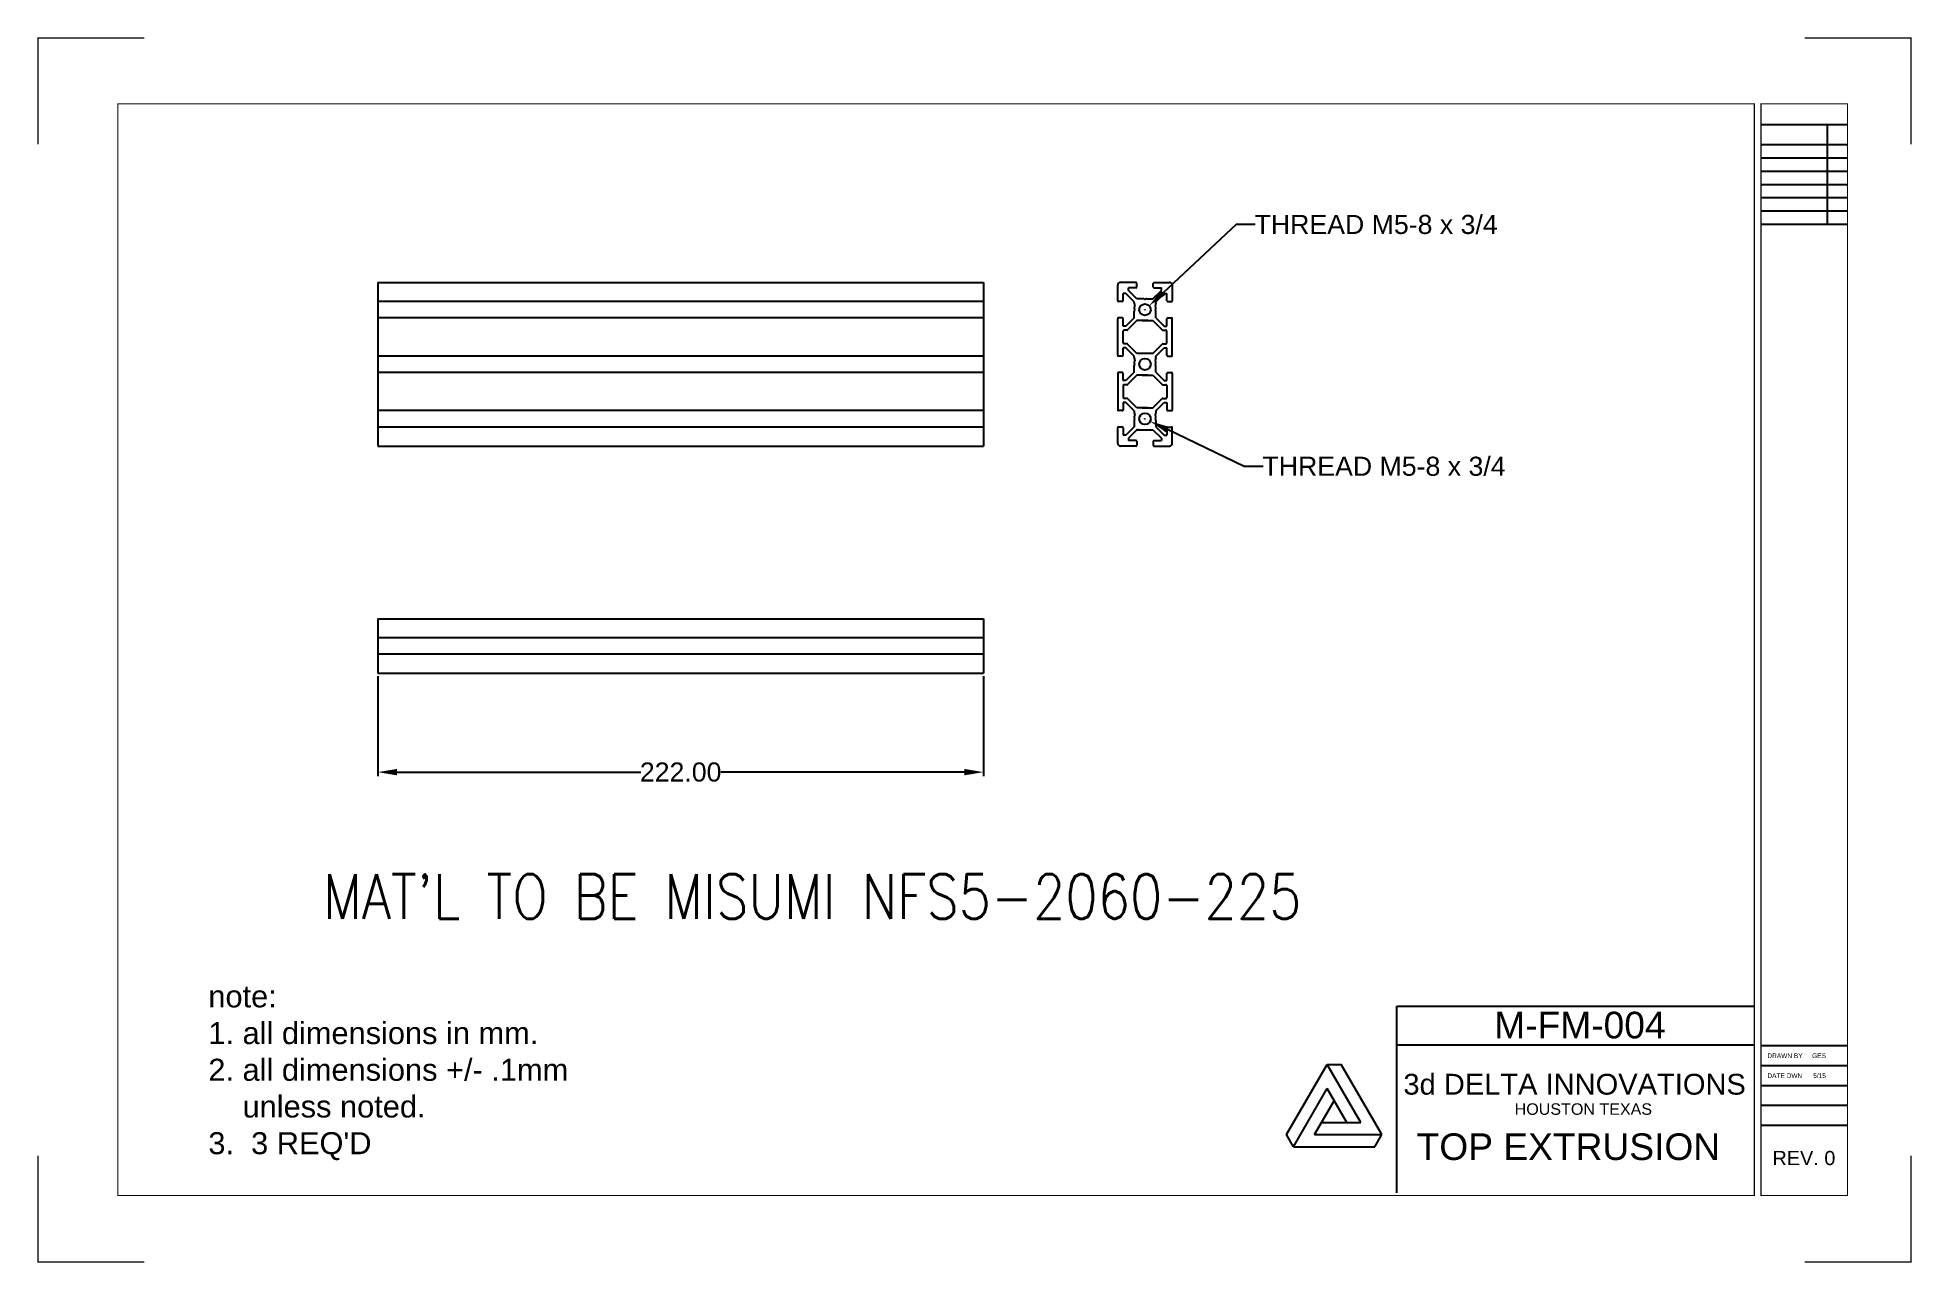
# Model space of a CAD drawing. Header units: inches. Extents: x 81232 to 81919, y 8360 to 8809.
import ezdxf

# ---------------------------------------------------------------- set-up
doc = ezdxf.new("R2010")
doc.units = ezdxf.units.IN
doc.header["$MEASUREMENT"] = 0
doc.layers.add('Title Block', color=7, linetype='Continuous')
doc.styles.add('ROMANS', font='ROMANS.SHX')
doc.styles.get("Standard").update_dxf_attribs({"font": 'arial.ttf'})
doc.dimstyles.get("Standard").update_dxf_attribs({"dimtxt": 0.09, "dimasz": 1, "dimexe": 0.5, "dimexo": 0.5, "dimgap": 0.09, "dimtad": 0, "dimtih": 1, "dimtoh": 1, "dimzin": 0, "dimdsep": 46, "dimtxsty": 'Standard', "dimcen": 0.09, "dimadec": 0, "dimazin": 0, "dimtfac": 1, "dimtofl": 0, "dimtmove": 0, "dimatfit": 3, "dimfxl": 0, "dimtolj": 1, "dimtzin": 0, "dimarcsym": 0})

# ---------------------------------------------------------------- blocks, each defined once
blk = doc.blocks.new('*D9')
at = {"color": 0, "lineweight": -2}
for p, q in [((81357.01, 8575.2), (81357.01, 8538.48)), ((81579.01, 8575.2), (81579.01, 8538.48)), ((81364.01, 8539.98), (81453.35, 8539.98)), ((81572.01, 8539.98), (81482.68, 8539.98))]:
    blk.add_line(p, q, dxfattribs=at)
at = {"color": 0}
for points in [[(81364.01, 8541.14), (81364.01, 8538.81), (81357.01, 8539.98)], [(81572.01, 8541.14), (81572.01, 8538.81), (81579.01, 8539.98)]]:
    blk.add_solid(points, dxfattribs=at)
at = {"layer": 'Defpoints', "color": 0}
for p in [(81357.01, 8576.2), (81579.01, 8576.2), (81357.01, 8539.98)]:
    blk.add_point(p, dxfattribs=at)
at = {"color": 0, "insert": (81468.01, 8539.98), "char_height": 7, "attachment_point": 5}
blk.add_mtext('\\A1;222.00', dxfattribs=at)
blk = doc.blocks.new('*D10')
at = {"color": 0, "lineweight": -2}
for p, q in [((81671.62, 8740.69), (81644.84, 8715.69)), ((81678.62, 8740.69), (81671.62, 8740.69)), ((81638.1, 8709.48), (81638.28, 8709.48)), ((81638.19, 8709.39), (81638.19, 8709.57))]:
    blk.add_line(p, q, dxfattribs=at)
at = {"color": 0}
blk.add_solid([(81644.04, 8716.54), (81645.63, 8714.84), (81639.72, 8710.91)], dxfattribs=at)
at = {"layer": 'Defpoints', "color": 0}
for p in [(81639.72, 8710.91), (81636.65, 8708.05)]:
    blk.add_point(p, dxfattribs=at)
at = {"color": 0, "insert": (81722.92, 8740.69), "char_height": 7, "attachment_point": 5}
blk.add_mtext('\\A1;THREAD M5-8 x 3/4', dxfattribs=at)
blk = doc.blocks.new('*D11')
at = {"color": 0, "lineweight": -2}
for p, q in [((81638.1, 8669.48), (81638.28, 8669.48)), ((81638.19, 8669.39), (81638.19, 8669.57)), ((81674.51, 8652.05), (81646.39, 8665.54)), ((81681.51, 8652.05), (81674.51, 8652.05))]:
    blk.add_line(p, q, dxfattribs=at)
at = {"color": 0}
blk.add_solid([(81646.9, 8666.6), (81645.89, 8664.49), (81640.08, 8668.57)], dxfattribs=at)
at = {"layer": 'Defpoints', "color": 0}
for p in [(81636.29, 8670.39), (81640.08, 8668.57)]:
    blk.add_point(p, dxfattribs=at)
at = {"color": 0, "insert": (81725.81, 8652.05), "char_height": 7, "attachment_point": 5}
blk.add_mtext('\\A1;THREAD M5-8 x 3/4', dxfattribs=at)

msp = doc.modelspace()

# ---------------------------------------------------------------- linework, layer by layer
for p, q in [((81357.013, 8719.479), (81579.013, 8719.479)), ((81357.013, 8719.479), (81357.013, 8659.479)), ((81579.013, 8719.479), (81579.013, 8659.479)), ((81579.013, 8719.479), (81579.013, 8659.479)), ((81357.013, 8659.479), (81579.013, 8659.479)), ((81357.013, 8596.2), (81579.013, 8596.2)), ((81357.013, 8596.2), (81357.013, 8576.2)), ((81579.013, 8596.2), (81579.013, 8576.2)), ((81579.013, 8596.2), (81579.013, 8576.2)), ((81579.013, 8596.2), (81579.013, 8576.2)), ((81357.013, 8576.2), (81579.013, 8576.2)), ((81730.491, 8385.709), (81730.491, 8454.138)), ((81730.491, 8454.138), (81861.539, 8454.138)), ((81730.491, 8440.005), (81861.539, 8440.005))]:
    msp.add_line(p, q)
at = {"color": 7, "linetype": 'Continuous'}
for p, q in [((81628.186, 8712.779), (81628.186, 8718.479)), ((81634.886, 8719.479), (81629.186, 8719.479)), ((81634.886, 8717.479), (81632.186, 8717.479)), ((81632.186, 8716.54), (81632.186, 8717.479)), ((81635.186, 8717.779), (81635.186, 8719.179)), ((81641.186, 8717.779), (81641.186, 8719.179)), ((81641.486, 8719.479), (81647.186, 8719.479)), ((81641.486, 8717.479), (81644.186, 8717.479)), ((81644.186, 8716.54), (81644.186, 8717.479)), ((81648.186, 8718.479), (81648.186, 8712.779)), ((81629.886, 8712.479), (81628.486, 8712.479)), ((81630.186, 8712.779), (81630.186, 8715.479)), ((81631.125, 8715.479), (81630.186, 8715.479)), ((81634.186, 8712.418), (81631.125, 8715.479)), ((81635.247, 8713.479), (81632.186, 8716.54)), ((81634.186, 8711.979), (81634.186, 8712.418)), ((81634.186, 8711.979), (81634.435, 8710.698)), ((81634.253, 8710.383), (81634.435, 8710.698)), ((81634.253, 8709.883), (81634.486, 8709.479)), ((81637.532, 8713.479), (81635.247, 8713.479)), ((81637.782, 8713.412), (81638.186, 8713.179)), ((81638.59, 8713.412), (81638.186, 8713.179)), ((81638.59, 8713.412), (81638.186, 8713.179)), ((81638.84, 8713.479), (81641.125, 8713.479)), ((81641.125, 8713.479), (81644.186, 8716.54)), ((81642.119, 8709.883), (81641.886, 8709.479)), ((81642.186, 8711.979), (81641.937, 8710.698)), ((81642.119, 8710.383), (81641.937, 8710.698)), ((81642.186, 8712.418), (81645.247, 8715.479)), ((81642.186, 8711.979), (81642.186, 8712.418)), ((81645.247, 8715.479), (81646.186, 8715.479)), ((81646.186, 8712.779), (81646.186, 8715.479)), ((81646.486, 8712.479), (81647.886, 8712.479)), ((81628.186, 8692.779), (81628.186, 8706.179)), ((81629.886, 8706.479), (81628.486, 8706.479)), ((81630.186, 8703.479), (81630.186, 8706.179)), ((81631.125, 8703.479), (81630.186, 8703.479)), ((81634.186, 8706.54), (81631.125, 8703.479)), ((81635.247, 8705.479), (81631.835, 8702.067)), ((81634.186, 8706.54), (81634.186, 8708.825)), ((81634.253, 8709.075), (81634.486, 8709.479)), ((81639.186, 8705.479), (81635.247, 8705.479)), ((81637.186, 8705.479), (81641.125, 8705.479)), ((81641.125, 8705.479), (81644.537, 8702.067)), ((81642.119, 8709.075), (81641.886, 8709.479)), ((81642.186, 8706.54), (81642.186, 8708.825)), ((81642.186, 8706.54), (81645.247, 8703.479)), ((81645.247, 8703.479), (81646.186, 8703.479)), ((81646.186, 8703.479), (81646.186, 8706.179)), ((81646.486, 8706.479), (81647.886, 8706.479)), ((81648.186, 8692.779), (81648.186, 8706.179)), ((81630.186, 8697.279), (81630.186, 8701.679)), ((81631.622, 8701.979), (81630.486, 8701.979)), ((81631.622, 8696.979), (81630.486, 8696.979)), ((81635.247, 8693.479), (81631.835, 8696.891)), ((81641.125, 8693.479), (81644.537, 8696.891)), ((81644.75, 8701.979), (81645.886, 8701.979)), ((81644.75, 8696.979), (81645.886, 8696.979)), ((81646.186, 8697.279), (81646.186, 8701.679)), ((81629.886, 8692.479), (81628.486, 8692.479)), ((81630.186, 8692.779), (81630.186, 8695.479)), ((81631.125, 8695.479), (81630.186, 8695.479)), ((81634.186, 8692.418), (81631.125, 8695.479)), ((81634.186, 8691.979), (81634.186, 8692.418)), ((81634.186, 8691.979), (81634.435, 8690.698)), ((81634.253, 8690.383), (81634.435, 8690.698)), ((81634.253, 8689.883), (81634.486, 8689.479)), ((81634.253, 8689.075), (81634.486, 8689.479)), ((81641.125, 8693.479), (81635.247, 8693.479)), ((81642.119, 8689.883), (81641.886, 8689.479)), ((81642.119, 8689.075), (81641.886, 8689.479)), ((81642.186, 8691.979), (81641.937, 8690.698)), ((81642.119, 8690.383), (81641.937, 8690.698)), ((81642.186, 8692.418), (81645.247, 8695.479)), ((81642.186, 8691.979), (81642.186, 8692.418)), ((81645.247, 8695.479), (81646.186, 8695.479)), ((81646.186, 8692.779), (81646.186, 8695.479)), ((81646.486, 8692.479), (81647.886, 8692.479)), ((81628.186, 8686.179), (81628.186, 8672.779)), ((81629.886, 8686.479), (81628.486, 8686.479)), ((81630.186, 8683.479), (81630.186, 8686.179)), ((81631.125, 8683.479), (81630.186, 8683.479)), ((81634.186, 8686.54), (81631.125, 8683.479)), ((81635.247, 8685.479), (81631.835, 8682.067)), ((81634.186, 8686.54), (81634.186, 8688.825)), ((81639.186, 8685.479), (81635.247, 8685.479)), ((81637.186, 8685.479), (81641.125, 8685.479)), ((81641.125, 8685.479), (81644.537, 8682.067)), ((81642.186, 8686.54), (81642.186, 8688.825)), ((81642.186, 8686.54), (81645.247, 8683.479)), ((81645.247, 8683.479), (81646.186, 8683.479)), ((81646.186, 8683.479), (81646.186, 8686.179)), ((81646.486, 8686.479), (81647.886, 8686.479)), ((81648.186, 8686.179), (81648.186, 8672.779)), ((81630.186, 8681.679), (81630.186, 8677.279)), ((81631.622, 8681.979), (81630.486, 8681.979)), ((81631.622, 8676.979), (81630.486, 8676.979)), ((81635.247, 8673.479), (81631.835, 8676.891)), ((81641.125, 8673.479), (81644.537, 8676.891)), ((81644.75, 8681.979), (81645.886, 8681.979)), ((81644.75, 8676.979), (81645.886, 8676.979)), ((81646.186, 8681.679), (81646.186, 8677.279)), ((81629.886, 8672.479), (81628.486, 8672.479)), ((81630.186, 8675.479), (81630.186, 8672.779)), ((81631.125, 8675.479), (81630.186, 8675.479)), ((81634.186, 8672.418), (81631.125, 8675.479)), ((81634.186, 8672.418), (81634.186, 8671.979)), ((81634.186, 8671.979), (81634.435, 8670.698)), ((81634.186, 8668.825), (81634.186, 8666.54)), ((81634.253, 8670.383), (81634.435, 8670.698)), ((81634.253, 8669.883), (81634.486, 8669.479)), ((81634.253, 8669.075), (81634.486, 8669.479)), ((81639.186, 8673.479), (81635.247, 8673.479)), ((81637.186, 8673.479), (81641.125, 8673.479)), ((81642.119, 8669.883), (81641.886, 8669.479)), ((81642.119, 8669.075), (81641.886, 8669.479)), ((81642.186, 8671.979), (81641.937, 8670.698)), ((81642.119, 8670.383), (81641.937, 8670.698)), ((81642.186, 8672.418), (81645.247, 8675.479)), ((81642.186, 8672.418), (81642.186, 8671.979)), ((81642.186, 8668.825), (81642.186, 8666.54)), ((81645.247, 8675.479), (81646.186, 8675.479)), ((81646.186, 8675.479), (81646.186, 8672.779)), ((81646.486, 8672.479), (81647.886, 8672.479)), ((81628.186, 8660.479), (81628.186, 8666.179)), ((81629.886, 8666.479), (81628.486, 8666.479)), ((81630.186, 8666.179), (81630.186, 8663.479)), ((81631.125, 8663.479), (81630.186, 8663.479)), ((81634.186, 8666.54), (81631.125, 8663.479)), ((81635.247, 8665.479), (81632.186, 8662.418)), ((81632.186, 8662.418), (81632.186, 8661.479)), ((81635.686, 8665.479), (81635.247, 8665.479)), ((81635.247, 8665.479), (81641.125, 8665.479)), ((81641.125, 8665.479), (81644.186, 8662.418)), ((81642.186, 8666.54), (81645.247, 8663.479)), ((81644.186, 8662.418), (81644.186, 8661.479)), ((81645.247, 8663.479), (81646.186, 8663.479)), ((81646.186, 8666.179), (81646.186, 8663.479)), ((81646.486, 8666.479), (81647.886, 8666.479)), ((81648.186, 8660.479), (81648.186, 8666.179)), ((81634.886, 8659.479), (81629.186, 8659.479)), ((81634.886, 8661.479), (81632.186, 8661.479)), ((81635.186, 8661.179), (81635.186, 8659.779)), ((81641.186, 8661.179), (81641.186, 8659.779)), ((81641.486, 8661.479), (81644.186, 8661.479)), ((81641.486, 8659.479), (81647.186, 8659.479))]:
    msp.add_line(p, q, dxfattribs=at)
at = {"color": 2}
for p, q in [((81579.013, 8712.479), (81357.013, 8712.479)), ((81579.013, 8706.479), (81357.013, 8706.479)), ((81579.013, 8692.479), (81357.013, 8692.479)), ((81579.013, 8686.479), (81357.013, 8686.479)), ((81579.013, 8672.479), (81357.013, 8672.479)), ((81579.013, 8666.479), (81357.013, 8666.479)), ((81579.013, 8589.2), (81357.013, 8589.2)), ((81579.013, 8583.2), (81357.013, 8583.2))]:
    msp.add_line(p, q, dxfattribs=at)
at = {"color": 6}
for p, q in [((81690.104, 8407.118), (81704.972, 8432.87)), ((81717.271, 8411.568), (81704.972, 8432.87)), ((81704.972, 8432.87), (81710.11, 8432.87)), ((81724.978, 8407.118), (81710.11, 8432.87)), ((81692.673, 8402.668), (81704.972, 8423.97)), ((81712.133, 8411.568), (81704.972, 8423.97)), ((81700.38, 8407.118), (81707.541, 8419.521)), ((81702.949, 8411.568), (81717.271, 8411.568)), ((81692.673, 8402.668), (81690.104, 8407.118)), ((81692.673, 8402.668), (81722.409, 8402.668)), ((81700.38, 8407.118), (81724.978, 8407.118)), ((81722.409, 8402.668), (81724.978, 8407.118))]:
    msp.add_line(p, q, dxfattribs=at)
at = {"color": 7, "linetype": 'Continuous'}
for centre in [(81638.186, 8709.479), (81638.186, 8709.479), (81638.186, 8689.479), (81638.186, 8669.479)]:
    msp.add_circle(centre, 2.1, dxfattribs=at)
for centre, radius, start, end in [((81629.186, 8718.479), 1, 90, 180), ((81634.886, 8719.179), 0.3, 0, 90), ((81634.886, 8717.779), 0.3, 270, 0), ((81641.486, 8719.179), 0.3, 90, 180), ((81641.486, 8717.779), 0.3, 180, 270), ((81647.186, 8718.479), 1, 0, 90), ((81628.486, 8712.779), 0.3, 180, 270), ((81629.886, 8712.779), 0.3, 270, 0), ((81634.686, 8710.133), 0.5, 150, 210), ((81637.532, 8712.979), 0.5, 60, 90), ((81638.84, 8712.979), 0.5, 90, 120), ((81641.686, 8710.133), 0.5, 330, 30), ((81646.486, 8712.779), 0.3, 180, 270), ((81647.886, 8712.779), 0.3, 270, 0), ((81628.486, 8706.179), 0.3, 90, 180), ((81629.886, 8706.179), 0.3, 0, 90), ((81634.686, 8708.825), 0.5, 150, 180), ((81641.686, 8708.825), 0.5, 0, 30), ((81646.486, 8706.179), 0.3, 90, 180), ((81647.886, 8706.179), 0.3, 0, 90), ((81630.486, 8701.679), 0.3, 90, 180), ((81630.486, 8697.279), 0.3, 180, 270), ((81631.622, 8702.279), 0.3, 270, 315), ((81631.622, 8696.679), 0.3, 45, 90), ((81644.75, 8702.279), 0.3, 225, 270), ((81644.75, 8696.679), 0.3, 90, 135), ((81645.886, 8701.679), 0.3, 0, 90), ((81645.886, 8697.279), 0.3, 270, 0), ((81628.486, 8692.779), 0.3, 180, 270), ((81629.886, 8692.779), 0.3, 270, 0), ((81634.686, 8690.133), 0.5, 150, 210), ((81641.686, 8690.133), 0.5, 330, 30), ((81646.486, 8692.779), 0.3, 180, 270), ((81647.886, 8692.779), 0.3, 270, 0), ((81628.486, 8686.179), 0.3, 90, 180), ((81629.886, 8686.179), 0.3, 0, 90), ((81634.686, 8688.825), 0.5, 150, 180), ((81641.686, 8688.825), 0.5, 0, 30), ((81646.486, 8686.179), 0.3, 90, 180), ((81647.886, 8686.179), 0.3, 0, 90), ((81630.486, 8681.679), 0.3, 90, 180), ((81630.486, 8677.279), 0.3, 180, 270), ((81631.622, 8682.279), 0.3, 270, 315), ((81631.622, 8676.679), 0.3, 45, 90), ((81644.75, 8682.279), 0.3, 225, 270), ((81644.75, 8676.679), 0.3, 90, 135), ((81645.886, 8681.679), 0.3, 0, 90), ((81645.886, 8677.279), 0.3, 270, 0), ((81628.486, 8672.779), 0.3, 180, 270), ((81629.886, 8672.779), 0.3, 270, 0), ((81634.686, 8670.133), 0.5, 150, 210), ((81634.686, 8668.825), 0.5, 150, 180), ((81641.686, 8670.133), 0.5, 330, 30), ((81641.686, 8668.825), 0.5, 0, 30), ((81646.486, 8672.779), 0.3, 180, 270), ((81647.886, 8672.779), 0.3, 270, 0), ((81628.486, 8666.179), 0.3, 90, 180), ((81629.886, 8666.179), 0.3, 0, 90), ((81646.486, 8666.179), 0.3, 90, 180), ((81647.886, 8666.179), 0.3, 0, 90), ((81629.186, 8660.479), 1, 180, 270), ((81634.886, 8661.179), 0.3, 0, 90), ((81634.886, 8659.779), 0.3, 270, 0), ((81641.486, 8661.179), 0.3, 90, 180), ((81641.486, 8659.779), 0.3, 180, 270), ((81647.186, 8660.479), 1, 270, 0)]:
    msp.add_arc(centre, radius, start, end, dxfattribs=at)
at = {"layer": 'Title Block'}
for p, q in [((81863.977, 8777.374), (81895.676, 8777.374)), ((81888.361, 8740.799), (81888.361, 8777.374)), ((81863.977, 8770.059), (81895.676, 8770.059)), ((81863.977, 8765.182), (81895.676, 8765.182)), ((81863.977, 8760.306), (81895.676, 8760.306)), ((81863.977, 8755.429), (81895.676, 8755.429)), ((81863.977, 8750.553), (81895.676, 8750.553)), ((81863.977, 8745.676), (81895.676, 8745.676)), ((81863.977, 8740.799), (81895.676, 8740.799)), ((81863.977, 8439.799), (81895.676, 8439.799)), ((81863.977, 8432.484), (81895.676, 8432.484)), ((81863.977, 8425.169), (81895.676, 8425.169)), ((81863.977, 8417.854), (81895.676, 8417.854)), ((81863.977, 8410.539), (81895.676, 8410.539))]:
    msp.add_line(p, q, dxfattribs=at)
at = {"layer": 'Title Block', "const_width": 0.39}
for points in [[(81232.452, 8770.059), (81232.452, 8809.072), (81271.465, 8809.072)], [(81918.958, 8770.059), (81918.958, 8809.072), (81879.945, 8809.072)], [(81232.452, 8399.434), (81232.452, 8360.421), (81271.465, 8360.421)], [(81918.958, 8399.434), (81918.958, 8360.421), (81879.945, 8360.421)]]:
    msp.add_lwpolyline(points, dxfattribs=at)
for points in [[(81261.712, 8384.804), (81861.539, 8384.804), (81861.539, 8784.914), (81261.712, 8784.914)], [(81863.977, 8384.804), (81895.676, 8384.804), (81895.676, 8784.914), (81863.977, 8784.914)]]:
    msp.add_lwpolyline(points, close=True, dxfattribs=at)

# ---------------------------------------------------------------- texts
at = {"style": 'ROMANS', "width": 0.85}
msp.add_text("MAT'L TO BE MISUMI NFS5-2060-225", height=16.27276, dxfattribs=at).set_placement((81336.924, 8486.252))
at = {"attachment_point": 1}
for s, insert, char_height, width in [("note: \\P1. all dimensions in mm.\\P2. all dimensions +/- .1mm \\P    unless noted.\\P3.  3 REQ'D ", (81294.886, 8461.828), 8.07273, 148.5566), ('M-FM-004', (81766.202, 8452.15), 9.7533, 167.65545), ('DRAWN BY', (81866.313, 8436.883), 1.7178, 29.52876), ('GES', (81882.722, 8436.883), 1.7178, 29.52876), ('3d DELTA INNOVATIONS', (81732.912, 8429.392), 7.62738, 131.1116), ('DATE DWN      5/15', (81866.313, 8429.568), 1.71783, 29.52876), ('HOUSTON TEXAS', (81773.692, 8418.577), 4.21391, 72.43545), ('TOP EXTRUSION', (81737.746, 8407.566), 9.75331, 167.65545), ('REV. 0', (81868.191, 8401.136), 5.2092, 89.54452)]:
    msp.add_mtext(s, dxfattribs=dict(at, insert=insert, char_height=char_height, width=width))

# ---------------------------------------------------------------- dimensions: what is measured, and where the dimension line sits
for p1, p2, picture, middle in [((81636.651, 8708.046), (81639.721, 8710.912), '*D10', (81722.921, 8740.692)), ((81636.293, 8670.387), (81640.079, 8668.571), '*D11', (81725.809, 8652.054))]:
    dim = msp.add_diameter_dim_2p(p1=p1, p2=p2, text='THREAD M5-8 x 3/4', dimstyle='Standard', override={"dimtxt": 7, "dimasz": 7, "dimexe": 1.5, "dimexo": 1})
    dim.commit()
    dim.dimension.update_dxf_attribs({"geometry": picture, "text_midpoint": middle, "dimtype": 163})
dim = msp.add_linear_dim(base=(81357.013, 8539.978), p1=(81579.013, 8576.2), p2=(81357.013, 8576.2), dimstyle='Standard', override={"dimtxt": 7, "dimasz": 7, "dimexe": 1.5, "dimexo": 1})
dim.commit()
dim.dimension.update_dxf_attribs({"geometry": '*D9', "text_midpoint": (81468.013, 8539.978)})

doc.saveas('drawing.dxf')
